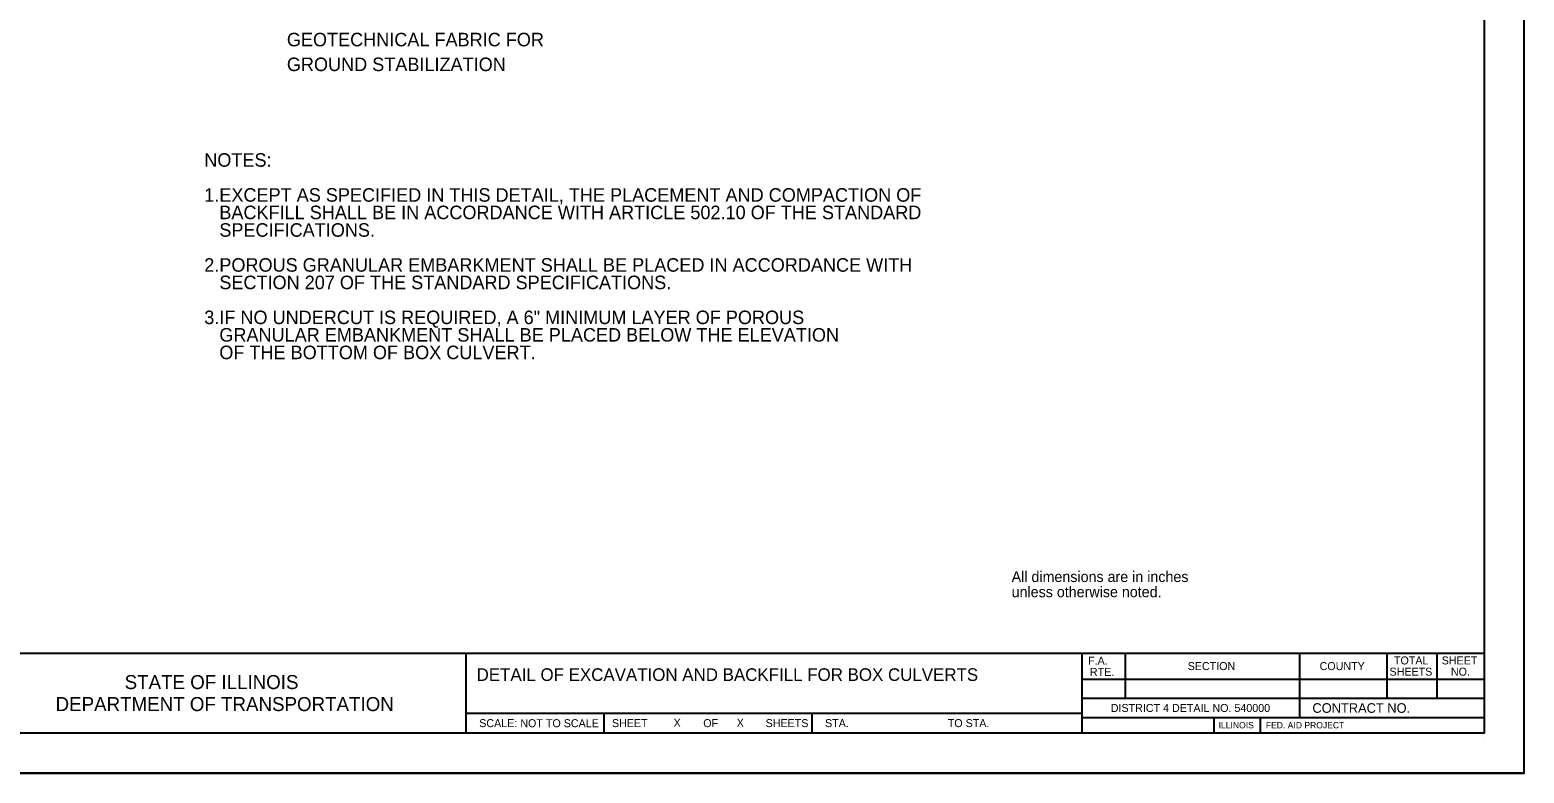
# Model space of a CAD drawing. Extents: x 0 to 2.83, y -0.06 to 1.83.
# Drawn here: x 1.277 to 2.833, y 0 to 0.774 of the extents above; entities that cross this region are included whole.
import ezdxf

# ---------------------------------------------------------------- set-up
doc = ezdxf.new("R2010")
doc.units = 0
for name, color, linetype in [('IDS_Notes', 7, 'Continuous'), ('RD_Pr_Roadway_Notes', 7, 'Continuous'), ('SH_General_Details', 7, 'Continuous'), ('SH_Printer_Plotting_Border', 7, 'Continuous')]:
    doc.layers.add(name, color=color, linetype=linetype)

msp = doc.modelspace()

# ---------------------------------------------------------------- linework, layer by layer
at = {"layer": 'SH_General_Details'}
for p, q in [((2.8333, 0), (2.8333, 1.8333)), ((0.1667, 0.125), (2.7917, 0.125)), ((1.7312, 0.125), (1.7312, 0.0417)), ((2.3729, 0.125), (2.3729, 0.0417)), ((2.4179, 0.125), (2.4179, 0.0779)), ((2.5995, 0.125), (2.5995, 0.0579)), ((2.6905, 0.125), (2.6905, 0.0779)), ((2.7423, 0.125), (2.7423, 0.0779)), ((2.3729, 0.0979), (2.7917, 0.0979)), ((2.3729, 0.0779), (2.7917, 0.0779)), ((1.7312, 0.0625), (2.3729, 0.0625)), ((1.875, 0.0625), (1.875, 0.0417)), ((2.0917, 0.0625), (2.0917, 0.0417)), ((2.3729, 0.0579), (2.7917, 0.0579)), ((2.5101, 0.0579), (2.5101, 0.0417)), ((2.5585, 0.0579), (2.5585, 0.0417)), ((2.4095, 0.0333), (2.4095, 0.0333)), ((2.4262, 0.0333), (2.4262, 0.0333)), ((2.7917, 0.0333), (2.7917, 0.0333)), ((2.8333, 0), (0, 0))]:
    msp.add_line(p, q, dxfattribs=at)
msp.add_lwpolyline([(0.1667, 1.7917), (2.7917, 1.7917), (2.7917, 0.0417), (0.1667, 0.0417)], close=True, dxfattribs=at)
at = {"layer": 'SH_Printer_Plotting_Border'}
msp.add_lwpolyline([(0, 0), (2.8333, 0), (2.8333, 1.8333), (0, 1.8333)], close=True, dxfattribs=at)

# ---------------------------------------------------------------- texts
at = {"layer": 'IDS_Notes'}
for p in [(1.9477, 0.0483), (2.0134, 0.0483)]:
    msp.add_text('X', height=0.00833, dxfattribs=at).set_placement(p)
at = {"layer": 'RD_Pr_Roadway_Notes'}
for s, height, p in [('GEOTECHNICAL FABRIC FOR', 0.014074, (1.545, 0.7569)), ('GROUND STABILIZATION', 0.014074, (1.545, 0.7311)), ('NOTES:', 0.01407, (1.459, 0.6315)), ('1.EXCEPT AS SPECIFIED IN THIS DETAIL, THE PLACEMENT AND COMPACTION OF', 0.014074, (1.459, 0.5951)), ('   BACKFILL SHALL BE IN ACCORDANCE WITH ARTICLE 502.10 OF THE STANDARD', 0.014074, (1.459, 0.5769)), ('   SPECIFICATIONS.', 0.014074, (1.459, 0.5586)), ('2.POROUS GRANULAR EMBARKMENT SHALL BE PLACED IN ACCORDANCE WITH ', 0.014074, (1.459, 0.5222)), ('   SECTION 207 OF THE STANDARD SPECIFICATIONS.', 0.014074, (1.459, 0.504)), ('3.IF NO UNDERCUT IS REQUIRED, A 6" MINIMUM LAYER OF POROUS', 0.014074, (1.459, 0.4676)), ('   GRANULAR EMBANKMENT SHALL BE PLACED BELOW THE ELEVATION ', 0.014074, (1.459, 0.4494)), ('   OF THE BOTTOM OF BOX CULVERT. ', 0.014074, (1.459, 0.4311)), ('All dimensions are in inches', 0.011108, (2.2997, 0.199)), ('unless otherwise noted.', 0.011108, (2.2997, 0.1832))]:
    msp.add_text(s, height=height, dxfattribs=at).set_placement(p)
at = {"layer": 'SH_General_Details'}
for s, height, p in [('DETAIL OF EXCAVATION AND BACKFILL FOR BOX CULVERTS', 0.013161, (1.7426, 0.096)), ('F.A.  ', 0.00833, (2.3793, 0.1129)), ('RTE.', 0.00833, (2.3812, 0.1012)), ('SECTION', 0.00833, (2.483, 0.1073)), ('COUNTY', 0.00833, (2.6204, 0.1073)), ('SHEETS', 0.00833, (2.6932, 0.1015)), ('TOTAL', 0.00833, (2.6978, 0.1132)), ('SHEET', 0.00833, (2.7475, 0.1132)), ('NO.', 0.00833, (2.7571, 0.1015)), ('STATE OF ILLINOIS', 0.014584, (1.3761, 0.0875)), ('DEPARTMENT OF TRANSPORTATION', 0.014584, (1.3042, 0.0646)), ('DISTRICT 4 DETAIL NO. 540000', 0.008333, (2.4029, 0.0637)), ('CONTRACT NO.      ', 0.01, (2.6129, 0.0628)), ('SCALE:          ', 0.008333, (1.7453, 0.0479)), ('NOT TO SCALE', 0.008333, (1.7881, 0.0478)), ('SHEET', 0.00833, (1.8835, 0.0479)), ('OF', 0.00833, (1.9786, 0.0479)), ('SHEETS', 0.00833, (2.0435, 0.0479)), ('STA.', 0.00833, (2.1054, 0.0479)), ('TO STA.', 0.00833, (2.2332, 0.0479)), ('ILLINOIS', 0.00667, (2.5152, 0.0466)), ('FED. AID PROJECT', 0.006667, (2.5644, 0.0466))]:
    msp.add_text(s, height=height, dxfattribs=at).set_placement(p)

doc.saveas('drawing.dxf')
